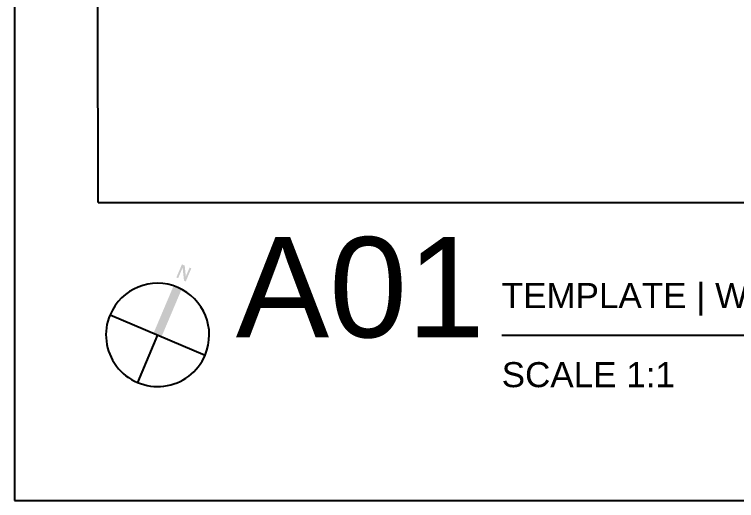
# Model space of a CAD drawing. Header units: metres. Extents: x -17 to 580, y -130 to 19.
# Drawn here: x -16.64 to 20.56, y -129.51 to -104.45 of the extents above; entities that cross this region are included whole.
import ezdxf

# ---------------------------------------------------------------- set-up
doc = ezdxf.new("R2010")
doc.units = ezdxf.units.M
for name, pattern in [('Light Grey Page Line', [0]), ('Page Lines', [0]), ('Thin Grey Page Lines', [0])]:
    doc.linetypes.add(name, pattern=pattern)
doc.layers.add('Imported blocks', color=7, linetype='Continuous', true_color=0x7a8bf7)
doc.layers.add('Page Layout', color=7, linetype='Continuous', true_color=0xe0e0e0)
doc.styles.add('Layout Text Large', font='', dxfattribs={"height": 0.6})
doc.styles.add('Logo Text', font='', dxfattribs={"height": 0.15})
doc.styles.get('Layout Text Large').set_extended_font_data('arial')
doc.styles.get('Logo Text').set_extended_font_data('arial')

# ---------------------------------------------------------------- blocks, each defined once
blk = doc.blocks.new('ScaledText_8')
at = {"layer": 'Imported blocks', "insert": (-10.5569, -23.254), "char_height": 0.15, "width": 4.913443, "attachment_point": 1, "style": 'Logo Text'}
blk.add_mtext('TEMPLATE | WAREHOUSE FLOOR PLAN', dxfattribs=at)
blk = doc.blocks.new('ScaledText_27')
at = {"layer": 'Imported blocks', "insert": (-10.5569, -23.1503), "char_height": 0.6, "width": 1.713155, "attachment_point": 1, "style": 'Layout Text Large'}
blk.add_mtext('A01', dxfattribs=at)
blk = doc.blocks.new('Page layout horizontal1')
at = {"layer": 'Imported blocks', "transparency": 33554483}
for points in [[(-19.1832, -12.3307), (-19.1209, -12.1835), (-19.0897, -12.1967), (-19.0771, -12.3187), (-19.0353, -12.2198), (-19.0154, -12.2282), (-19.0777, -12.3754), (-19.0976, -12.367), (-19.1131, -12.2203), (-19.1634, -12.3391), (-19.1832, -12.3307)], [(-19.4394, -12.956), (-19.349, -12.9943), (-19.1232, -12.4607), (-19.2135, -12.4225), (-19.4394, -12.956)]]:
    blk.add_hatch(color=256, dxfattribs=at).paths.add_polyline_path(points, flags=0)
at = {"layer": 'Imported blocks', "linetype": 'Page Lines'}
blk.add_lwpolyline([(-21, -14.835), (21, -14.835), (21, 14.835), (-21, 14.835), (-21, -14.835)], close=True, dxfattribs=at)
at = {"layer": 'Imported blocks', "linetype": 'Light Grey Page Line'}
blk.add_lwpolyline([(-20.0598, -11.4881), (-20.1047, 13.9996), (20.1308, 13.9996), (20.1308, -11.4881)], dxfattribs=at)
at = {"layer": 'Imported blocks', "linetype": 'Thin Grey Page Lines'}
for points in [[(-20.0598, -11.4881), (20.1757, -11.4881)], [(-19.9275, -12.7494), (-18.8603, -13.2012)], [(-19.3939, -12.9753), (-19.6198, -13.5089)], [(-15.5331, -12.9794), (-6.6155, -12.9794)]]:
    blk.add_lwpolyline(points, dxfattribs=at)
blk.add_lwpolyline([(-18.8603, -13.2012, 1), (-19.9275, -12.7494, 1), (-18.8603, -13.2012)], format="xyb", close=True, dxfattribs=at)
at = {"layer": 'Imported blocks', "xscale": 1.874944988229938, "yscale": 1.874944988229938}
for name, p in [('ScaledText_27', (1.2769, 31.5282)), ('ScaledText_8', (4.2605, 31.2074))]:
    blk.add_blockref(name, p, dxfattribs=at)
blk = doc.blocks.new('ScaledText_21')
at = {"layer": 'Imported blocks', "insert": (-10.5569, -23.254), "char_height": 0.15, "width": 1.729061, "attachment_point": 7, "style": 'Logo Text'}
blk.add_mtext('SCALE 1:1', dxfattribs=at)

msp = doc.modelspace()

# ---------------------------------------------------------------- block references
at = {"layer": 'Imported blocks', "xscale": 8.608802778210913, "yscale": 8.608802778210913}
msp.add_blockref('ScaledText_21', (99.3427792, 76.5096515), dxfattribs=at)
at = {"layer": 'Page Layout', "xscale": 4.59149619442336, "yscale": 4.59149619442336}
msp.add_blockref('Page layout horizontal1', (79.7808426, -61.3907105), dxfattribs=at)

doc.saveas('drawing.dxf')
